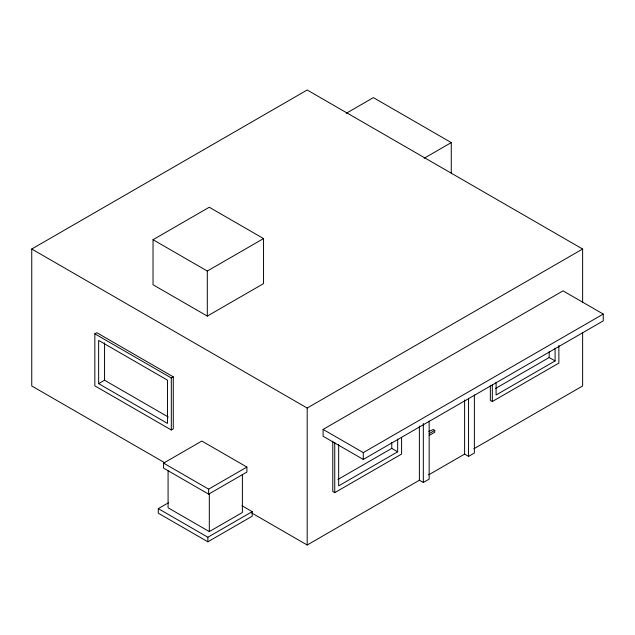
<?xml version="1.0" encoding="UTF-8"?>
<svg xmlns="http://www.w3.org/2000/svg" width="635" height="635" viewBox="0 0 635 635"><rect width="100%" height="100%" fill="white"/><g stroke="black" fill="none" stroke-linecap="round" stroke-linejoin="round"><path stroke-width="0.95" d="M164.822 462.812L31.75 385.977L31.75 249.023L307.189 89.995L582.628 249.023L582.628 302.228M346.226 113.308L373.388 97.623L451.271 142.589L451.271 173.291M153.035 239.712L209.272 207.24L263.541 238.577L263.541 283.623L207.304 316.087L153.035 284.758L153.035 239.712L207.304 271.042L263.541 238.577M94.837 333.827L96.806 332.692L173.276 376.841L173.276 428.855L171.307 429.99L94.837 385.842L94.837 333.827L171.307 377.976L173.276 376.841M424.109 158.274L451.271 142.589M98.639 383.643L167.497 423.402L167.497 380.174L98.639 340.423L98.639 383.643L104.553 380.23L168.307 417.044M163.576 463.129L201.827 441.047L246.896 467.066L246.896 472.067L208.645 494.149L163.576 468.13L163.576 463.129L208.645 489.148L246.896 467.066M31.75 249.023L307.189 408.043L582.628 249.023M241.935 505.73L252.19 511.651L252.19 516.207L207.859 541.798L158.29 513.175L158.29 508.627L168.513 502.722M323.08 429.411L563.054 290.862L603.25 314.071L603.25 320.889L363.276 459.438L323.08 436.237L323.08 429.411L363.276 452.612L603.25 314.071M168.084 470.67L168.084 507.786L209.32 531.59L242.387 512.501L242.387 474.408M158.29 508.627L207.859 537.25L252.19 511.651M337.883 479.504L391.763 448.397L397.669 451.81L397.669 439.039M495.308 388.62L549.18 357.513L555.093 360.926L555.093 348.155M397.669 451.81L338.661 485.878L338.661 444.619M429.236 433.586L434.753 430.403L434.753 432.221L429.236 435.404M555.093 360.926L496.086 394.994L496.086 382.222M490.339 385.691L490.339 400.391L492.315 401.526L558.864 363.101L558.864 345.464M332.78 441.23L332.78 491.514L334.748 492.657L401.582 454.073L401.582 437.309M251.555 512.882L307.189 545.005L419.378 480.227L423.323 482.505L429.149 479.139L429.149 421.037M428.633 474.885L464.606 454.112L468.551 456.39L474.377 453.025L474.377 394.922M473.861 448.77L582.628 385.977L582.628 332.772M434.753 430.403L433.173 429.49L428.839 431.538M549.18 351.615L549.18 357.513M492.315 384.866L492.315 401.526M468.551 398.288L468.551 456.39M464.606 399.955L464.606 454.112M423.323 423.418L423.323 482.505M419.378 426.069L419.378 480.227M391.763 442.508L391.763 448.397M363.276 452.612L363.276 459.438M334.748 442.365L334.748 492.657M307.189 408.043L307.189 545.005M209.32 493.506L209.32 531.59M208.645 489.148L208.645 494.149M207.859 537.25L207.859 541.798M207.304 271.042L207.304 316.087M171.307 377.976L171.307 429.99M104.553 342.9L104.553 380.23"/></g></svg>
